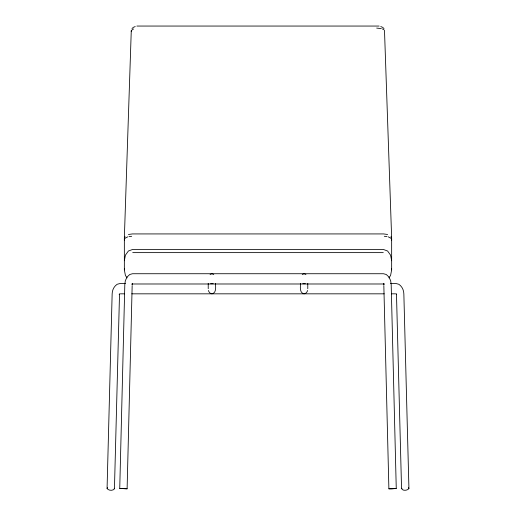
<?xml version="1.0" encoding="UTF-8"?>
<svg xmlns="http://www.w3.org/2000/svg" width="516" height="516" viewBox="0 0 516 516"><rect width="100%" height="100%" fill="white"/><g stroke="black" fill="none" stroke-linecap="round" stroke-linejoin="round"><path stroke-width="0.77" d="M119.493 295.068L114.442 488.794C113.062 490.993 108.321 490.69 107.07 488.458L112.146 293.933C112.211 290.127 113.946 286.399 117.171 284.271L119.854 283.568L125.498 283.568M132.167 285.541L127.11 488.8L119.744 488.452L124.82 284.361L125.356 280.62L127.117 276.944L129.755 274.493L132.509 273.732L383.491 273.732L386.245 274.493L388.883 276.944L390.644 280.62L391.18 284.361L396.256 488.446L391.992 488.884L388.89 488.807L383.833 285.541M124.35 237.928L131.264 30.837M127.117 277.866L125.427 275.512L124.35 269.874L124.62 268.468M390.935 236.728L391.65 238.134L391.65 269.874L390.573 275.512L388.883 277.866M124.35 260.748L125.427 255.136L128.413 251.002L132.412 249.525L383.588 249.525L387.619 251.028L390.573 255.136L391.65 260.748M390.502 283.568L396.146 283.568L398.829 284.271C402.054 286.399 403.789 290.127 403.854 293.933L408.93 488.458C407.956 490.774 401.538 491.155 401.783 488.246M107.07 488.458L107.567 487.691M307.549 290.456C307.155 292.507 304.982 294.63 302.827 293.52C299.383 291.463 300.596 286.632 300.402 283.407M125.066 236.728L124.35 238.134L124.35 269.874M131.986 28.606L133.509 27.148M388.89 488.807L396.256 488.446M119.938 293.946L119.157 294.713L119.57 293.888M119.744 488.452L127.11 488.8M134.083 27.096L135.237 26.484M210.07 274.428L211.915 273.738L213.759 274.428M302.241 274.428L304.085 273.738L305.93 274.428M133.599 28.96L131.509 30.321A10.855 3.502 0 0 0 131.264 31.366M213.173 283.69L210.651 283.69M305.349 283.69L302.827 283.69M127.768 236.825L124.595 238.521A10.855 3.502 0 0 0 124.595 240.095M128.413 234.483L132.412 233.929L383.588 233.929L387.619 234.49M136.882 26.052L379.118 26.052M128.994 236.56L131.709 236.289M376.674 28.083L381.318 28.619M132.715 252.627L383.285 252.627M133.231 283.987L382.769 283.987M120.538 293.823L124.543 293.83M131.761 293.83L384.239 293.83M391.457 293.83L395.462 293.823M384.291 236.289L387.006 236.56M388.232 236.825L391.405 238.521A10.855 3.502 0 0 1 391.405 240.095M380.763 26.484L381.917 27.096M382.401 28.96L384.014 29.825M382.491 27.148L384.014 28.606M408.433 487.691L408.93 488.458M396.062 293.946L396.585 294.61L396.372 294.185A4.747 1.509 -31.2 0 1 396.43 293.881M114.217 488.246L114.442 488.794M384.491 30.321L391.65 237.928M208.451 290.456C208.845 292.507 211.018 294.63 213.173 293.52C216.617 291.463 215.404 286.632 215.598 283.407M391.38 268.468L391.65 269.874M396.507 295.068L401.558 488.794M307.775 283.407L307.775 288.702M208.225 283.407L208.225 288.702M383.923 283.729L383.704 284.619L384.168 284.471L383.923 283.961L383.388 284.123L383.562 283.394L383.73 284.039L383.923 283.729M132.438 283.626L132.244 284.632L131.832 284.239L132.077 283.729L132.631 284.155L132.438 283.626"/></g></svg>
